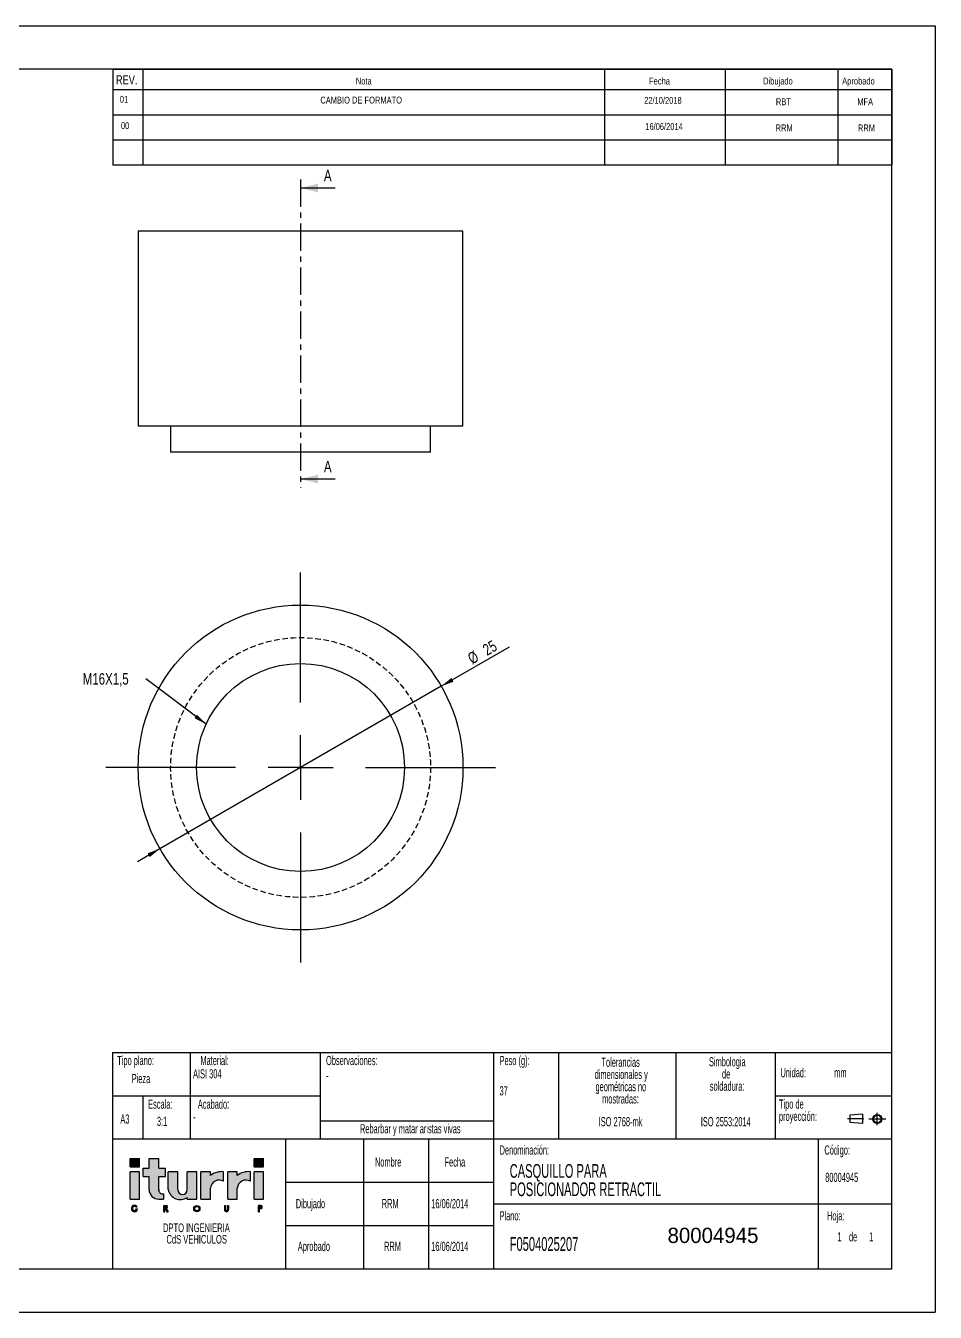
# Model space of a CAD drawing. Extents: x 0 to 942, y 0 to 271.
# Drawn here: x 70 to 140, y 0 to 99 of the extents above; entities that cross this region are included whole.
import ezdxf

# ---------------------------------------------------------------- set-up
doc = ezdxf.new("R2010")
doc.units = 0
doc.header["$LTSCALE"] = 0.3333333333333333
for name, pattern in [('CENTER', [10.159999999999998, 6.35, -1.27, 1.27, -1.27]), ('CENTERX2', [20.319999999999997, 12.7, -2.54, 2.54, -2.54]), ('HIDDEN', [1.905, 1.27, -0.635])]:
    doc.linetypes.add(name, pattern=pattern)
doc.layers.get('0').update_dxf_attribs({"linetype": 'CONTINUOUS'})
doc.layers.add('FORMATO', color=7, linetype='CONTINUOUS')
doc.layers.add('SLD-0', color=179, linetype='CONTINUOUS')
doc.styles.add('SLDTEXTSTYLE0', font='TXT', dxfattribs={"width": 0.605})
doc.styles.add('SLDTEXTSTYLE1', font='TXT', dxfattribs={"width": 0.75})
doc.dimstyles.new('SLDDIMSTYLE1', dxfattribs={"dimtxt": 0.8819444444444444, "dimasz": 1, "dimexe": 0, "dimexo": 0.0625, "dimgap": 0.2204861111111111, "dimtad": 1, "dimdec": 1, "dimrnd": 1e-09, "dimzin": 12, "dimdsep": 46, "dimtxsty": 'SLDTEXTSTYLE1', "dimsah": 1, "dimcen": 0, "dimadec": 0, "dimazin": 0, "dimtfac": 1, "dimtdec": 1, "dimtmove": 0, "dimatfit": 3, "dimfxl": 1, "dimtolj": 1, "dimtzin": 12, "dimarcsym": 0})
doc.dimstyles.new('SLDDIMSTYLE2', dxfattribs={"dimtxt": 0.18, "dimasz": 1, "dimexe": 0, "dimexo": 0.0625, "dimgap": 0, "dimtad": 0, "dimtih": 1, "dimtoh": 1, "dimdec": 0, "dimrnd": 1e-09, "dimzin": 0, "dimdsep": 46, "dimtxsty": 'Standard', "dimsah": 1, "dimcen": 0.09, "dimadec": 0, "dimazin": 0, "dimtfac": 1, "dimtdec": 0, "dimtofl": 0, "dimtmove": 0, "dimatfit": 3, "dimfxl": 1, "dimtolj": 1, "dimtzin": 0, "dimarcsym": 0})

# ---------------------------------------------------------------- blocks, each defined once
blk = doc.blocks.new('SW_NOTE_0')
at = {"color": 0, "linetype": 'Continuous', "char_height": 0.4409722222222222, "attachment_point": 2, "style": 'SLDTEXTSTYLE0'}
for s, insert in [('DPTO INGENIERIA', (2.611382378472222, 0.5684430658022208)), ('CdS VEHICULOS', (2.626438412815332, -0.01951989005509585))]:
    blk.add_mtext(s, dxfattribs=dict(at, insert=insert))
blk = doc.blocks.new('BLOQUE1')
at = {"linetype": 'Continuous'}
for points in [[(0, 4.214928997620928), (0.4900098291574969, 4.214928997620928), (0.4900098291574969, 4.643687598133588), (0, 4.643687598133588)], [(6.36585830502677, 4.214928997620928), (6.855868134181978, 4.214928997620928), (6.855868134181978, 4.643687598133588), (6.36585830502677, 4.643687598133588)], [(0, 3.9699240830428), (0, 2.561145824216955), (0.4900098291598468, 2.561145824216955), (0.4900098291598468, 3.9699240830428)], [(6.36585830502677, 3.9699240830428), (6.36585830502677, 2.561145824216955), (6.855868134184286, 2.561145824216955), (6.855868134184286, 3.9699240830428)]]:
    blk.add_hatch(color=7, dxfattribs=at).paths.add_polyline_path(points, flags=0)
h = blk.add_hatch(color=7, dxfattribs=at)
edge = h.paths.add_edge_path(flags=0)
edge.add_line((0.9800196583130816, 3.724919168464981), (0.9800196583130816, 3.051155653374188))
edge.add_arc((1.470029487469943, 3.051155653373791), 0.4900098291568646, 179.9999999999535, 270.0000000000304)
edge.add_line((1.470029487470196, 2.561145824216923), (1.715034402044396, 2.561145824216923))
edge.add_line((1.715034402044396, 2.561145824216923), (1.715034402044371, 2.839445490233619))
edge.add_arc((1.666702918761883, 3.031136097507297), 0.1976897093761759, 185.8121672813476, 284.1511960427798, ccw=False)
edge.add_arc((1.666702918761883, 3.031136097507297), 0.1976897093761759, 174.187832717465, 185.8121672813476, ccw=False)
edge.add_line((1.470029487470585, 3.051155653380091), (1.470029487470585, 3.724919168464981))
edge.add_line((1.470029487470585, 3.724919168464981), (1.817941231700074, 3.724919168464981))
edge.add_line((1.817941231700074, 3.724919168464981), (1.817941231700074, 4.153677768977617))
edge.add_line((1.817941231700074, 4.153677768977617), (1.470029487470585, 4.153677768977617))
edge.add_line((1.470029487470585, 4.153677768977617), (1.470029487470585, 4.643687598133976))
edge.add_line((1.470029487470585, 4.643687598133976), (0.9800196583130816, 4.643687598133976))
edge.add_line((0.9800196583130816, 4.643687598133976), (0.9800196583130816, 4.153677768977617))
edge.add_line((0.9800196583130816, 4.153677768977617), (0.6737635150928512, 4.153677768977617))
edge.add_line((0.6737635150928512, 4.153677768977617), (0.6737635150928512, 3.724919168464981))
edge.add_line((0.6737635150928512, 3.724919168464981), (0.9800196583130816, 3.724919168464981))
h = blk.add_hatch(color=7, dxfattribs=at)
edge = h.paths.add_edge_path(flags=0)
edge.add_line((1.960039316625349, 3.9699240830428), (1.960039316625349, 3.0511556533738))
edge.add_arc((2.581479038227918, 3.17278371108638), 0.6332303783050919, 191.0739343382657, 304.490591546001)
edge.add_line((2.940058974941829, 2.650863083984275), (2.940058974941829, 2.561145824215404))
edge.add_line((2.940058974941829, 2.561145824215404), (3.430068804099518, 2.561145824215404))
edge.add_line((3.430068804099518, 2.561145824215404), (3.430068804099518, 3.9699240830428))
edge.add_line((3.430068804099518, 3.9699240830428), (2.940058974942662, 3.9699240830428))
edge.add_line((2.940058974942662, 3.9699240830428), (2.940058974942662, 3.0511556533738))
edge.add_arc((2.695054060363911, 3.0511556533738), 0.2450049145787515, 180, 360, ccw=False)
edge.add_line((2.450049145785159, 3.0511556533738), (2.450049145785159, 3.9699240830428))
edge.add_line((2.450049145785159, 3.9699240830428), (1.960039316625349, 3.9699240830428))
h = blk.add_hatch(color=7, dxfattribs=at)
edge = h.paths.add_edge_path(flags=0)
edge.add_arc((4.575999588134803, 3.095606985501788), 0.4467162214489247, 59.34960505052118, 176.8199676444252, ccw=False)
edge.add_line((4.803734754440181, 3.47991425388669), (4.803734754440181, 3.969924083043026))
edge.add_arc((4.721926194829658, 2.953309933475937), 1.01990047040168, 85.39923131649581, 125.479007213571)
edge.add_line((4.129971239347823, 3.783843677646559), (4.129971239347823, 3.9699240830428))
edge.add_line((4.129971239347823, 3.9699240830428), (3.639961410192787, 3.9699240830428))
edge.add_line((3.639961410192787, 3.9699240830428), (3.639961410192787, 2.561145824216955))
edge.add_line((3.639961410192787, 2.561145824216955), (4.129971239350278, 2.561145824216955))
edge.add_line((4.129971239350278, 2.561145824216955), (4.129971239350278, 3.120387917408309))
h = blk.add_hatch(color=7, dxfattribs=at)
edge = h.paths.add_edge_path(flags=0)
edge.add_arc((5.949665538475004, 3.095606985501788), 0.4467162214489331, 59.34960505051538, 176.8199676444252, ccw=False)
edge.add_line((6.17740070478043, 3.479914253886681), (6.177400704780492, 3.969924083042941))
edge.add_arc((6.095592145169933, 2.953309933475845), 1.019900470401692, 85.39923131649381, 125.4790072135723)
edge.add_line((5.503637189688073, 3.783843677646464), (5.503637189688035, 3.9699240830428))
edge.add_line((5.503637189688035, 3.9699240830428), (5.013627360533024, 3.9699240830428))
edge.add_line((5.013627360533024, 3.9699240830428), (5.013627360533024, 2.561145824216955))
edge.add_line((5.013627360533024, 2.561145824216955), (5.503637189690478, 2.561145824216955))
edge.add_line((5.503637189690478, 2.561145824216955), (5.503637189690478, 3.120387917408309))
h = blk.add_hatch(color=7, dxfattribs=at)
edge = h.paths.add_edge_path(flags=0)
edge.add_line((0.2993476805443114, 2.162796938224206), (0.3656091637071417, 2.162796938224206))
edge.add_arc((0.2275838206545508, 2.080295938816387), 0.1608023949699559, 30.86775549419073, 356.7364169736078)
edge.add_line((0.3881254266904406, 2.071141543178765), (0.2945231984485449, 2.071141543178764))
edge.add_line((0.2945231984485449, 2.071141543178764), (0.294523198448551, 2.019684776798825))
edge.add_line((0.294523198448551, 2.019684776798825), (0.3185934549162495, 2.019684776798825))
edge.add_arc((0.2275838206545508, 2.080295938816387), 0.1093456285800524, 48.98147859615631, 326.33693188446534, ccw=False)
h = blk.add_hatch(color=7, dxfattribs=at)
edge = h.paths.add_edge_path(flags=0)
edge.add_line((1.955753441012934, 1.919493543845357), (1.861888892687063, 2.086571846539694))
edge.add_arc((1.850436423986721, 2.16341070000967), 0.07768763377727889, 278.4772606009694, 450.0000000000008)
edge.add_line((1.850436423986721, 2.241098333786949), (1.731591794849373, 2.241098333786949))
edge.add_line((1.731591794849373, 2.241098333786949), (1.731591794849373, 1.919493543845394))
edge.add_line((1.731591794849373, 1.919493543845394), (1.783048561241032, 1.919493543845394))
edge.add_line((1.783048561241032, 1.919493543845394), (1.783048561241032, 2.08572306623243))
edge.add_line((1.783048561241032, 2.08572306623243), (1.803344602866586, 2.08572306623243))
edge.add_line((1.803344602866586, 2.08572306623243), (1.896732306624781, 1.919493543845357))
edge.add_line((1.896732306624781, 1.919493543845357), (1.955753441012934, 1.919493543845357))
edge = h.paths.add_edge_path(flags=0)
edge.add_arc((1.850436423986721, 2.16341070000967), 0.02623086738666689, -90.0000000000008, 89.9999999999992, ccw=False)
edge.add_line((1.850436423986721, 2.137179832623004), (1.783048561241032, 2.137179832623004))
edge.add_line((1.783048561241032, 2.137179832623004), (1.783048561241032, 2.189641567396336))
edge.add_line((1.783048561241032, 2.189641567396336), (1.850436423986721, 2.189641567396337))
h = blk.add_hatch(color=7, dxfattribs=at)
edge = h.paths.add_edge_path(flags=0)
edge.add_arc((3.428836258454273, 2.080295938816387), 0.1608023949706519, 0, 360)
edge = h.paths.add_edge_path(flags=0)
edge.add_arc((3.428836258454273, 2.080295938816387), 0.1093456285800413, 0, 360)
h = blk.add_hatch(color=7, dxfattribs=at)
edge = h.paths.add_edge_path(flags=0)
edge.add_line((4.842620098039065, 2.241098333786949), (4.842620098039065, 2.026695140492567))
edge.add_arc((4.949821694686557, 2.026695140492567), 0.107201596647498, 180, 360.0000000000008)
edge.add_line((5.057023291334062, 2.026695140492567), (5.057023291334062, 2.241098333786949))
edge.add_line((5.057023291334062, 2.241098333786949), (5.005566524943586, 2.241098333786949))
edge.add_line((5.005566524943586, 2.241098333786949), (5.005566524943586, 2.026695140492567))
edge.add_arc((4.949821694686557, 2.026695140492567), 0.05574483025702934, 180, 360, ccw=False)
edge.add_line((4.894076864429528, 2.026695140492567), (4.894076864429528, 2.241098333786949))
edge.add_line((4.894076864429528, 2.241098333786949), (4.842620098039065, 2.241098333786949))
h = blk.add_hatch(color=7, dxfattribs=at)
edge = h.paths.add_edge_path(flags=0)
edge.add_line((6.645789157857677, 2.072693304950233), (6.70758374023719, 2.072693304950233))
edge.add_arc((6.70758374023719, 2.15689581936859), 0.08420251441835826, 270.0000000000008, 450.0000000000008)
edge.add_line((6.70758374023719, 2.241098333786949), (6.594332391466018, 2.241098333786949))
edge.add_line((6.594332391466018, 2.241098333786949), (6.594332391466018, 1.919493543845394))
edge.add_line((6.594332391466018, 1.919493543845394), (6.645789157857677, 1.919493543845394))
edge.add_line((6.645789157857677, 1.919493543845394), (6.645789157857677, 2.072693304950233))
edge = h.paths.add_edge_path(flags=0)
edge.add_arc((6.70758374023719, 2.15689581936859), 0.03274574802784869, -90.0000000000008, 89.9999999999992, ccw=False)
edge.add_line((6.70758374023719, 2.124150071340742), (6.645789157857677, 2.124150071340742))
edge.add_line((6.645789157857677, 2.124150071340742), (6.645789157857677, 2.189641567396439))
edge.add_line((6.645789157857677, 2.189641567396439), (6.70758374023719, 2.189641567396439))
at = {"layer": 'SLD-0'}
for p, q in [((0, 4.643687598133587), (0.4900098291574969, 4.643687598133587)), ((0, 4.214928997620928), (0, 4.643687598133587)), ((0.4900098291574969, 4.214928997620928), (0.4900098291574969, 4.643687598133587)), ((0.9800196583130786, 4.153677768977617), (0.9800196583130786, 4.643687598133975)), ((0.9800196583130786, 4.643687598133975), (1.470029487470585, 4.643687598133975)), ((1.470029487470585, 4.153677768977617), (1.470029487470585, 4.643687598133975)), ((6.365858305026774, 4.643687598133587), (6.855868134181977, 4.643687598133587)), ((6.365858305026774, 4.214928997620928), (6.365858305026774, 4.643687598133587)), ((6.855868134181977, 4.214928997620928), (6.855868134181977, 4.643687598133587)), ((0, 4.214928997620928), (0.4900098291574969, 4.214928997620928)), ((0, 2.561145824216954), (0, 3.969924083042799)), ((0.4900098291598468, 3.969924083042799), (0, 3.969924083042799)), ((0.4900098291598468, 2.561145824216954), (0.4900098291598468, 3.969924083042799)), ((0.6737635150928512, 4.153677768977617), (0.9800196583130786, 4.153677768977617)), ((0.6737635150928512, 3.724919168464981), (0.6737635150928512, 4.153677768977617)), ((1.470029487470585, 4.153677768977617), (1.817941231700074, 4.153677768977617)), ((1.817941231700074, 3.724919168464981), (1.817941231700074, 4.153677768977617)), ((1.960039316625352, 3.051155653373799), (1.960039316625352, 3.969924083042799)), ((2.450049145785162, 3.969924083042799), (1.960039316625352, 3.969924083042799)), ((2.450049145785162, 3.051155653373799), (2.450049145785162, 3.969924083042799)), ((3.430068804099519, 3.969924083042799), (2.940058974942659, 3.969924083042799)), ((2.940058974942659, 3.051155653373799), (2.940058974942659, 3.969924083042799)), ((3.430068804099519, 2.561145824215403), (3.430068804099519, 3.969924083042799)), ((3.639961410192784, 2.561145824216954), (3.639961410192784, 3.969924083042799)), ((4.129971239347829, 3.969924083042799), (3.639961410192784, 3.969924083042799)), ((4.129971239347829, 3.783843677646559), (4.129971239347829, 3.969924083042799)), ((4.803734754440181, 3.47991425388669), (4.803734754440181, 3.969924083043026)), ((5.013627360533022, 2.561145824216954), (5.013627360533022, 3.969924083042799)), ((5.503637189687955, 3.969924083042799), (5.013627360533022, 3.969924083042799)), ((5.503637189687955, 3.783843677646466), (5.503637189687955, 3.969924083042799)), ((6.177400704780427, 3.479914253886681), (6.177400704780488, 3.969924083042942)), ((6.365858305026774, 4.214928997620928), (6.855868134181977, 4.214928997620928)), ((6.365858305026774, 2.561145824216954), (6.365858305026774, 3.969924083042799)), ((6.85586813418429, 3.969924083042799), (6.365858305026774, 3.969924083042799)), ((6.85586813418429, 2.561145824216954), (6.85586813418429, 3.969924083042799)), ((0.6737635150928512, 3.724919168464981), (0.9800196583130786, 3.724919168464981)), ((0.9800196583130786, 3.051155653374188), (0.9800196583130786, 3.724919168464981)), ((1.470029487470585, 3.724919168464981), (1.817941231700074, 3.724919168464981)), ((1.470029487470585, 3.011116541638617), (1.470029487470585, 3.724919168464981)), ((2.940058974941828, 2.561145824215403), (2.940058974941828, 2.650863083984275)), ((4.129971239350281, 2.561145824216954), (4.129971239350281, 3.120387917408309)), ((5.503637189690481, 2.561145824216954), (5.503637189690481, 3.120387917408309)), ((0.2945231984485454, 2.071141543178764), (0.3881254266904406, 2.071141543178764)), ((0.2945231984485503, 2.019684776798825), (0.2945231984485454, 2.071141543178764)), ((0.2945231984485503, 2.019684776798825), (0.3185934549162467, 2.019684776798825)), ((0.2993476805443114, 2.162796938224206), (0.3656091637071386, 2.162796938224206)), ((1.731591794849376, 1.919493543845394), (1.731591794849376, 2.241098333786949)), ((1.731591794849376, 2.241098333786949), (1.850436423986718, 2.241098333786949)), ((1.783048561241035, 2.137179832623003), (1.783048561241035, 2.189641567396335)), ((1.783048561241035, 2.189641567396335), (1.850436423986718, 2.189641567396337)), ((1.783048561241035, 2.137179832623003), (1.850436423986718, 2.137179832623003)), ((1.783048561241035, 2.085723066232429), (1.803344602866584, 2.085723066232429)), ((1.783048561241035, 1.919493543845394), (1.783048561241035, 2.085723066232429)), ((1.803344602866584, 2.085723066232429), (1.896732306624784, 1.919493543845356)), ((1.86188889268706, 2.086571846539695), (1.955753441012934, 1.919493543845356)), ((4.84262009803906, 2.241098333786949), (4.84262009803906, 2.026695140492566)), ((4.84262009803906, 2.241098333786949), (4.894076864429534, 2.241098333786949)), ((4.894076864429534, 2.241098333786949), (4.894076864429534, 2.026695140492566)), ((5.005566524943586, 2.241098333786949), (5.005566524943586, 2.026695140492566)), ((5.005566524943586, 2.241098333786949), (5.057023291334062, 2.241098333786949)), ((5.057023291334062, 2.241098333786949), (5.057023291334062, 2.026695140492566)), ((6.707583740237194, 2.241098333786949), (6.594332391466016, 2.241098333786949)), ((6.594332391466016, 1.919493543845394), (6.594332391466016, 2.241098333786949)), ((6.594332391466016, 1.919493543845394), (6.594332391466016, 2.241098333786949)), ((6.645789157857675, 2.124150071340742), (6.645789157857675, 2.189641567396439)), ((6.707583740237194, 2.189641567396439), (6.645789157857675, 2.189641567396439)), ((6.707583740237194, 2.124150071340742), (6.645789157857675, 2.124150071340742)), ((6.707583740237194, 2.072693304950232), (6.645789157857675, 2.072693304950232)), ((6.645789157857675, 1.919493543845394), (6.645789157857675, 2.072693304950232)), ((1.731591794849376, 1.919493543845394), (1.783048561241035, 1.919493543845394)), ((1.896732306624784, 1.919493543845356), (1.955753441012934, 1.919493543845356)), ((6.594332391466016, 1.919493543845394), (6.645789157857675, 1.919493543845394))]:
    blk.add_line(p, q, dxfattribs=at)
at = {"layer": 'SLD-0', "linetype": 'Continuous'}
for p, q in [((1.715034402044373, 2.839445490233619), (1.715034402044393, 2.561145824216922)), ((0, 2.561145824216954), (0.4900098291598468, 2.561145824216954)), ((1.470029487470196, 2.561145824216922), (1.715034402044393, 2.561145824216922)), ((2.940058974941828, 2.561145824215403), (3.430068804099519, 2.561145824215403)), ((3.639961410192784, 2.561145824216954), (4.129971239350281, 2.561145824216954)), ((5.013627360533022, 2.561145824216954), (5.503637189690481, 2.561145824216954)), ((6.365858305026774, 2.561145824216954), (6.85586813418429, 2.561145824216954))]:
    blk.add_line(p, q, dxfattribs=at)
at = {"layer": 'SLD-0'}
for radius in [0.1608023949706459, 0.1093456285800412]:
    blk.add_circle((3.428836258454276, 2.080295938816386), radius, dxfattribs=at)
at = {"layer": 'SLD-0', "linetype": 'Continuous'}
for centre, radius, start, end in [((4.721926194829658, 2.953309933475937), 1.01990047040168, 85.39923131649581, 125.4790072135707), ((6.095592145169808, 2.953309933475849), 1.019900470401694, 85.39923131648702, 125.479007213572), ((4.575999588134806, 3.095606985501787), 0.4467162214489255, 59.34960505052247, 176.819967644426), ((5.949665538475007, 3.095606985501787), 0.4467162214489369, 59.34960505051685, 176.8199676444261)]:
    blk.add_arc(centre, radius, start, end, dxfattribs=at)
at = {"layer": 'SLD-0'}
for centre, radius, start, end in [((1.470029487469946, 3.05115565337379), 0.4900098291568677, 179.9999999999535, 270.00000000003), ((1.666702918761884, 3.031136097507296), 0.197689709376175, 174.1878327193012, 284.1511960427807), ((2.581479038227917, 3.17278371108638), 0.6332303783050903, 191.0739343382658, 304.490591546001), ((2.695054060363911, 3.051155653373799), 0.2450049145787485, 180, 0), ((0.2275838206545477, 2.080295938816386), 0.1608023949699583, 30.86775549419073, 356.736416973608), ((0.2275838206545477, 2.080295938816386), 0.1093456285800545, 48.9814785961559, 326.3369318844666), ((1.850436423986718, 2.16341070000967), 0.07768763377727916, 278.4772606009694, 90), ((1.850436423986718, 2.16341070000967), 0.02623086738666691, 270.0000000000008, 90), ((4.949821694686561, 2.026695140492566), 0.1072015966475011, 180, 0), ((4.949821694686561, 2.026695140492566), 0.05574483025702648, 180, 0), ((6.707583740237194, 2.15689581936859), 0.08420251441835847, 270.0000000000008, 90), ((6.707583740237194, 2.15689581936859), 0.0327457480278488, 270.0000000000008, 90)]:
    blk.add_arc(centre, radius, start, end, dxfattribs=at)
at = {"color": 7, "linetype": 'Continuous'}
blk.add_blockref('SW_NOTE_0', (0.794040906398304, 0.7452644692545901), dxfattribs=at)
blk = doc.blocks.new('BLOQUE3')
at = {"color": 7, "linetype": 'CENTERX2'}
for p, q in [((133.5064661540683, 42.94873725337911), (133.5064661540683, 43.73154447766817)), ((132.6414690274545, 43.35192759160689), (131.5997113066964, 43.35192759160689)), ((132.960126036941, 43.34014086552364), (134.0528062711957, 43.34014086552364))]:
    blk.add_line(p, q, dxfattribs=at)
at = {"color": 7, "linetype": 'Continuous'}
for p, q in [((132.5614395509816, 43.64913457677493), (131.7441567049528, 43.58969317974132)), ((131.7441567049528, 43.58969317974132), (131.7441567049528, 43.11416200347245)), ((132.5614395509816, 43.05472060643885), (131.7441567049528, 43.11416200347245)), ((132.5614395509816, 43.64913457677493), (132.5614395509816, 43.05472060643885))]:
    blk.add_line(p, q, dxfattribs=at)
for radius in [0.2972069851680301, 0.2377655881344123]:
    blk.add_circle((133.5064661540683, 43.34014086552364), radius, dxfattribs=at)
blk = doc.blocks.new('SW_NOTE_1')
at = {"layer": 'SLD-0', "color": 0, "char_height": 0.7055555555555555, "attachment_point": 2, "style": 'SLDTEXTSTYLE0'}
for s, insert in [('dimensionales y', (2.514439533319738, -0.03123182408815382)), ('Tolerancias', (2.46944444444445, 0.9095089052835528)), ('geométricas no', (2.487573171820912, -0.9719725534598604)), ('mostradas:', (2.459563348276739, -1.912713282831567))]:
    blk.add_mtext(s, dxfattribs=dict(at, insert=insert))
blk = doc.blocks.new('SW_NOTE_2')
at = {"layer": 'SLD-0', "color": 0, "char_height": 0.7055555555555555, "attachment_point": 1, "style": 'SLDTEXTSTYLE0'}
for s, insert in [('Tipo de', (0, 0.9095089052835528)), ('proyección:', (0, -0.03123182408815382))]:
    blk.add_mtext(s, dxfattribs=dict(at, insert=insert))
blk = doc.blocks.new('SW_NOTE_3')
at = {"layer": 'SLD-0', "color": 0, "char_height": 0.7055555555555555, "attachment_point": 2, "style": 'SLDTEXTSTYLE0'}
for s, insert in [('Simbologia', (2.37022569444445, 0.9095089052835528)), ('de', (2.280806236465778, -0.03123182408815382)), ('soldadura:', (2.354709996862547, -0.9719725534598604))]:
    blk.add_mtext(s, dxfattribs=dict(at, insert=insert))
blk = doc.blocks.new('SW_NOTE_5')
at = {"layer": 'SLD-0', "color": 0, "char_height": 1.058333333333333, "attachment_point": 1, "style": 'SLDTEXTSTYLE0'}
for s, insert in [('CASQUILLO PARA', (0, 1.36426335792533)), ('POSICIONADOR RETRACTIL', (0, -0.04684773613223073))]:
    blk.add_mtext(s, dxfattribs=dict(at, insert=insert))
blk = doc.blocks.new('SW_NOTE_6')
at = {"layer": 'SLD-0', "color": 0, "char_height": 0.7055555555555555, "attachment_point": 2, "style": 'SLDTEXTSTYLE0'}
for s, insert in [('dimensionales y', (2.514439533319738, -0.03123182408815382)), ('Tolerancias', (2.46944444444445, 0.9095089052835528)), ('geométricas no', (2.487573171820912, -0.9719725534598604)), ('mostradas:', (2.459563348276739, -1.912713282831567))]:
    blk.add_mtext(s, dxfattribs=dict(at, insert=insert))
blk = doc.blocks.new('SW_NOTE_7')
at = {"layer": 'SLD-0', "color": 0, "char_height": 0.7055555555555555, "attachment_point": 1, "style": 'SLDTEXTSTYLE0'}
for s, insert in [('Tipo de', (0, 0.9095089052835528)), ('proyección:', (0, -0.03123182408815382))]:
    blk.add_mtext(s, dxfattribs=dict(at, insert=insert))
blk = doc.blocks.new('SW_NOTE_8')
at = {"layer": 'SLD-0', "color": 0, "char_height": 0.7055555555555555, "attachment_point": 2, "style": 'SLDTEXTSTYLE0'}
for s, insert in [('Simbologia', (2.37022569444445, 0.9095089052835528)), ('de', (2.280806236465778, -0.03123182408815382)), ('soldadura:', (2.354709996862547, -0.9719725534598604))]:
    blk.add_mtext(s, dxfattribs=dict(at, insert=insert))
blk = doc.blocks.new('SW_NOTE_10')
at = {"layer": 'SLD-0', "color": 0, "char_height": 1.058333333333333, "attachment_point": 1, "style": 'SLDTEXTSTYLE0'}
for s, insert in [('CASQUILLO PARA', (0, 1.36426335792533)), ('POSICIONADOR RETRACTIL', (0, -0.04684773613223073))]:
    blk.add_mtext(s, dxfattribs=dict(at, insert=insert))
blk = doc.blocks.new('_D_3')
at = {"layer": 'FORMATO', "color": 7, "transparency": 16777216}
for p, q in [((101.9780724174332, 48.1710242594842), (107.222296160326, 51.19877824913402)), ((101.9780724174332, 48.1710242594842), (80.3274373228222, 35.67102425948417)), ((80.3274373228222, 35.67102425948417), (78.59538651525334, 34.67102425948417))]:
    blk.add_line(p, q, dxfattribs=at)
for points in [[(101.9780724174332, 48.1710242594842), (102.9274311545509, 48.52668669218679), (102.7607644878843, 48.8153618267816)], [(80.3274373228222, 35.67102425948417), (79.37807858570444, 35.31536182678158), (79.5447452523711, 35.02668669218676)]]:
    blk.add_solid(points, dxfattribs=at)
at = {"layer": 'FORMATO', "color": 7, "transparency": 16777216, "char_height": 0.8819444444444444, "attachment_point": 1, "rotation": 30.000000000000085, "style": 'SLDTEXTSTYLE1'}
for s, insert in [('25', (105.0679538965281, 51.26702291705949)), ('%%c', (103.9150930621538, 50.60141840399535))]:
    blk.add_mtext(s, dxfattribs=dict(at, insert=insert))
blk = doc.blocks.new('SW_NOTE_11')
at = {"layer": 'FORMATO', "color": 0, "insert": (-4.858088676719635, 0.4476404882483483), "char_height": 0.8819444444444444, "attachment_point": 1, "style": 'SLDTEXTSTYLE1'}
blk.add_mtext('M16X1,5', dxfattribs=at)
blk = doc.blocks.new('SW_CENTERMARKSYMBOL_0')
at = {"color": 0, "linetype": 'Continuous'}
for p, q in [((0, 4.999999999999995), (0, 14.99999999999999)), ((0, 0), (0, 2.500000000000002)), ((-5.000000000000004, 0), (-14.99999999999999, 0)), ((0, 0), (-2.500000000000002, 0)), ((0, 0), (0, -2.500000000000002)), ((0, 0), (2.500000000000002, 0)), ((5.000000000000004, 0), (14.99999999999999, 0)), ((0, -5.000000000000004), (0, -15))]:
    blk.add_line(p, q, dxfattribs=at)

msp = doc.modelspace()

# ---------------------------------------------------------------- linework, layer by layer
at = {"color": 7, "linetype": 'Continuous'}
for p, q in [((-1.763635533909754e-14, 98.99999999999999), (140, 98.99999999999999)), ((140, 98.99999999999999), (140, 0)), ((136.6666666666667, 95.66666666666663), (6.666666666666649, 95.66666666666663)), ((136.6666666666667, 3.333333333333336), (136.6666666666667, 95.66666666666663)), ((93.81942153679408, 86.51214769935964), (91.15275487012741, 86.51214769935964)), ((78.6527548701277, 83.19756309440905), (78.6527548701277, 68.19756309440905)), ((103.6527548701277, 83.19756309440905), (78.65275487012767, 83.19756309440905)), ((103.6527548701277, 68.19756309440905), (103.6527548701277, 83.19756309440905)), ((103.6527548701277, 68.19756309440905), (78.65275487012767, 68.19756309440905)), ((81.1527548701277, 68.19756309440905), (81.1527548701277, 66.19756309440905)), ((101.1527548701277, 66.19756309440905), (101.1527548701277, 68.19756309440905)), ((101.1527548701277, 66.19756309440905), (81.1527548701277, 66.19756309440905)), ((93.81942153679408, 64.11569466443258), (91.15275487012741, 64.11569466443258)), ((76.66666666666667, 20), (136.6666666666666, 20)), ((76.66666666666667, 20), (76.66666666666667, 3.333333333333336)), ((6.666666666666672, 3.333333333333336), (136.6666666666667, 3.333333333333336)), ((2.510206123891912, 2.602085213965211e-15), (140, 0))]:
    msp.add_line(p, q, dxfattribs=at)
at = {"color": 7, "linetype": 'CENTER'}
msp.add_line((91.1527548701277, 87.17881436602653), (91.1527548701277, 63.44902799776612), dxfattribs=at)
at = {"color": 7, "linetype": 'Continuous'}
for radius in [12.5, 8]:
    msp.add_circle((91.1527548701277, 41.92102425948418), radius, dxfattribs=at)
at = {"color": 7, "linetype": 'HIDDEN'}
msp.add_circle((91.1527548701277, 41.92102425948418), 9.999999999999986, dxfattribs=at)
at = {"color": 7, "linetype": 'Continuous'}
for points in [[(91.15275487012741, 86.51214769935964), (92.48608820346074, 86.17881436602632), (92.48608820346074, 86.84548103269297)], [(91.15275487012741, 64.11569466443258), (92.48608820346074, 63.78236133109925), (92.48608820346074, 64.44902799776591)]]:
    msp.add_solid(points, dxfattribs=at)
at = {"layer": 'FORMATO'}
for p, q in [((76.69715573098262, 95.66666666666663), (136.6666666666667, 95.66666666666663)), ((76.69715573098262, 95.66666666666663), (76.69715573098262, 88.28852844893255)), ((79.01118866812261, 95.66666666666663), (79.01118866812261, 88.28852844893255)), ((114.5523504519867, 95.66666666666663), (114.5523504519867, 88.28852844893255)), ((123.8207459795321, 95.66666666666663), (123.8207459795321, 88.28852844893255)), ((132.5042476325399, 95.66666666666663), (132.5042476325399, 88.28852844893255)), ((136.6666666666667, 95.66666666666663), (136.6666666666667, 88.28852844893255)), ((76.69715573098262, 94.08852844893255), (136.6666666666667, 94.08852844893255)), ((76.69715573098262, 92.15519511559921), (136.6666666666667, 92.15519511559921)), ((76.69715573098262, 90.22186178226588), (136.6666666666667, 90.22186178226588)), ((76.69715573098262, 88.28852844893255), (136.6666666666667, 88.28852844893255))]:
    msp.add_line(p, q, dxfattribs=at)
at = {"layer": 'SLD-0'}
for p, q in [((82.66666666666666, 20), (82.66666666666666, 13.33333333333334)), ((92.66666666666669, 20), (92.66666666666669, 13.33333333333334)), ((106, 20), (106, 13.33333333333334)), ((111, 20), (111, 13.33333333333334)), ((120.0272368163656, 20), (120.0272368163656, 13.33333333333334)), ((127.6666666666667, 20), (127.6666666666667, 13.33333333333334)), ((76.66666666666667, 16.66666666666667), (82.66666666666666, 16.66666666666667)), ((78.99999999999999, 16.66666666666667), (78.99999999999999, 13.33333333333334)), ((82.66666666666666, 16.66666666666667), (92.66666666666667, 16.66666666666667)), ((127.6666666666667, 16.66666666666667), (136.6666666666666, 16.66666666666667)), ((92.66666666666669, 14.71930941861944), (106, 14.71930941861944)), ((76.66666666666667, 13.33333333333334), (136.6666666666666, 13.33333333333334)), ((90, 13.33333333333334), (90, 3.333333333333336)), ((96, 13.33333333333334), (96, 3.333333333333336)), ((101, 13.33333333333334), (101, 3.333333333333336)), ((106, 13.33333333333334), (106, 3.333333333333336)), ((131, 13.33333333333334), (131, 3.333333333333336)), ((90, 10), (106, 10)), ((106, 8.333333333333334), (131, 8.333333333333334)), ((131, 8.333333333333334), (136.6666666666667, 8.333333333333334)), ((90, 6.66666666666667), (106, 6.66666666666667))]:
    msp.add_line(p, q, dxfattribs=at)

# ---------------------------------------------------------------- block references
at = {"color": 7, "linetype": 'Continuous'}
msp.add_blockref('SW_CENTERMARKSYMBOL_0', (91.1527548701277, 41.92102425948418), dxfattribs=at)
for name, p, xscale, yscale, zscale in [('BLOQUE3', (-24.67025185257817, -37.1358507299361), 1.2, 1.2, 1.2), ('BLOQUE3', (-24.67025185257817, -37.1358507299361), 1.2, 1.2, 1.2), ('BLOQUE1', (78.02730741729951, 4.860404246665052), 1.5, 1.5, 1.5), ('BLOQUE1', (78.02730741729951, 4.860404246665052), 1.5, 1.5, 1.5)]:
    msp.add_blockref(name, p, dxfattribs=dict(at, xscale=xscale, yscale=yscale, zscale=zscale))
at = {"layer": 'FORMATO', "color": 7}
msp.add_blockref('SW_NOTE_11', (79.24425969912909, 48.73317498020593), dxfattribs=at)
at = {"layer": 'SLD-0'}
for name, p in [('SW_NOTE_1', (113.315140464636, 18.68532546767457)), ('SW_NOTE_6', (113.315140464636, 18.68532546767457)), ('SW_NOTE_3', (121.6243738508241, 18.72184756276954)), ('SW_NOTE_8', (121.6243738508241, 18.72184756276954)), ('SW_NOTE_2', (127.9713318152596, 15.46364847350599)), ('SW_NOTE_7', (127.9713318152596, 15.46364847350599)), ('SW_NOTE_5', (107.2463232522318, 10.0415140934549)), ('SW_NOTE_10', (107.2463232522318, 10.0415140934549))]:
    msp.add_blockref(name, p, dxfattribs=at)

# ---------------------------------------------------------------- texts
at = {"color": 7, "linetype": 'Continuous', "char_height": 0.8819444444444444, "attachment_point": 1, "style": 'SLDTEXTSTYLE1'}
for insert in [(92.94993816387246, 87.91291539532163), (92.94993816387246, 65.51646236039458)]:
    msp.add_mtext('A', dxfattribs=dict(at, insert=insert))
at = {"insert": (119.394772798254, 6.506436524220078), "char_height": 1.175925925925926, "attachment_point": 1}
msp.add_mtext_dynamic_manual_height_columns('80004945', width=18.73689537036975, gutter_width=5.879629629629629, heights=[0], dxfattribs=at)
at = {"layer": 'FORMATO', "style": 'SLDTEXTSTYLE1'}
for s, insert, char_height, attachment_point in [('REV.', (76.9452321188531, 95.18404674689273), 0.7055555555555555, 1), ('Nota', (95.40812787433589, 95.00860623734445), 0.5291666666666666, 1), ('Fecha', (117.9754687762199, 95.00860623734445), 0.5291666666666666, 1), ('Dibujado', (126.7536157343052, 95.00860623734445), 0.5291666666666666, 1), ('Aprobado', (132.8366903279324, 95.00860623734445), 0.5291666666666666, 1), ('01', (77.56180266446397, 93.60497325333742), 0.5291666666666666, 2), ('CAMBIO DE FORMATO', (95.81745305200721, 93.54175425013908), 0.5291666666666666, 2), ('22/10/2018', (119.0379046687272, 93.52006727437768), 0.5291666666666666, 2), ('RBT', (128.3082150374038, 93.41147966334697), 0.5291666666666666, 2), ('MFA', (134.6080030920982, 93.41147966334698), 0.5291666666666666, 2), ('00', (77.64774048021395, 91.57460361522388), 0.5291666666666666, 2), ('16/06/2014', (119.1238424844772, 91.50949177719843), 0.5291666666666666, 2), ('RRM', (128.3738190880792, 91.4009041661677), 0.5291666666666666, 2), ('RRM', (134.7061288409008, 91.40090416616773), 0.5291666666666666, 2)]:
    msp.add_mtext(s, dxfattribs=dict(at, insert=insert, char_height=char_height, attachment_point=attachment_point))
at = {"layer": 'SLD-0', "style": 'SLDTEXTSTYLE0'}
for s, insert, char_height, attachment_point in [('Tipo plano:', (77.04309694019956, 19.72695488103416), 0.7055555555555555, 1), ('Tipo plano:', (77.04309694019956, 19.72695488103416), 0.7055555555555555, 1), ('Material:', (83.44322303133984, 19.72695488103415), 0.7055555555555555, 1), ('Material:', (83.44322303133984, 19.72695488103415), 0.7055555555555555, 1), ('Observaciones:', (93.11287170433573, 19.72695488103415), 0.7055555555555555, 1), ('Observaciones:', (93.11287170433573, 19.72695488103415), 0.7055555555555555, 1), ('Peso (g):', (106.467686477663, 19.72695488103416), 0.7055555555555555, 1), ('Peso (g):', (106.467686477663, 19.72695488103416), 0.7055555555555555, 1), ('Unidad:', (128.0820497302164, 18.79020938330063), 0.7055555555555555, 1), ('Unidad:', (128.0820497302164, 18.79020938330063), 0.7055555555555555, 1), ('Pieza', (78.15753158043329, 18.33973188436264), 0.7055555555555555, 1), ('Pieza', (78.15753158043329, 18.33973188436264), 0.7055555555555555, 1), ('AISI 304', (82.87827617794663, 18.70191959726759), 0.7055555555555555, 1), ('AISI 304', (82.87827617794663, 18.70191959726759), 0.7055555555555555, 1), ('-', (93.11287170433573, 18.57270526589975), 0.7055555555555555, 1), ('-', (93.11287170433573, 18.57270526589975), 0.7055555555555555, 1), ('mm', (132.2207259455892, 18.79020938330063), 0.7055555555555555, 1), ('mm', (132.2207259455892, 18.79020938330063), 0.7055555555555555, 1), ('37', (106.467686477663, 17.39376960101105), 0.7055555555555555, 1), ('37', (106.467686477663, 17.39376960101105), 0.7055555555555555, 1), ('Escala:', (79.4210349892539, 16.36715615681086), 0.7055555555555555, 1), ('Escala:', (79.4210349892539, 16.36715615681086), 0.7055555555555555, 1), ('Acabado:', (83.24609231027742, 16.36715615681087), 0.7055555555555555, 1), ('Acabado:', (83.24609231027742, 16.36715615681087), 0.7055555555555555, 1), ('A3', (77.28644964153095, 15.22478924532274), 0.7055555555555555, 1), ('A3', (77.28644964153095, 15.22478924532274), 0.7055555555555555, 1), ('3:1', (80.0967440671995, 15.04491494346188), 0.7055555555555555, 1), ('3:1', (80.0967440671995, 15.04491494346188), 0.7055555555555555, 1), ('-', (82.87827617794662, 15.39190834986443), 0.7055555555555555, 1), ('-', (82.87827617794662, 15.39190834986443), 0.7055555555555555, 1), ('ISO 2768-mk', (115.7788685181727, 15.02000578648695), 0.7055555555555555, 2), ('ISO 2768-mk', (115.7788685181727, 15.02000578648695), 0.7055555555555555, 2), ('ISO 2553:2014', (123.8751290321532, 15.02000578648695), 0.7055555555555555, 2), ('ISO 2553:2014', (123.8751290321532, 15.02000578648695), 0.7055555555555555, 2), ('Rebarbar y matar aristas vivas', (99.59516337100236, 14.47457656505841), 0.7055555555555555, 2), ('Rebarbar y matar aristas vivas', (99.59516337100236, 14.47457656505841), 0.7055555555555555, 2), ('Denominación:', (106.4676864776629, 12.8381037520853), 0.7055555555555555, 1), ('Denominación:', (106.4676864776629, 12.8381037520853), 0.7055555555555555, 1), ('Código:', (131.4659797890537, 12.8381037520853), 0.7055555555555555, 1), ('Código:', (131.4659797890537, 12.8381037520853), 0.7055555555555555, 1), ('Nombre', (96.87924862408713, 11.91827793163262), 0.7055555555555555, 1), ('Nombre', (96.87924862408713, 11.91827793163262), 0.7055555555555555, 1), ('Fecha', (102.2361103154017, 11.91827793163262), 0.7055555555555555, 1), ('Fecha', (102.2361103154017, 11.91827793163262), 0.7055555555555555, 1), ('80004945', (131.528795327991, 10.73105620905616), 0.7055555555555555, 1), ('80004945', (131.528795327991, 10.73105620905616), 0.7055555555555555, 1), ('Dibujado', (90.7910620348154, 8.713436237936572), 0.7055555555555555, 1), ('Dibujado', (90.7910620348154, 8.713436237936572), 0.7055555555555555, 1), ('RRM', (97.40102219251162, 8.713436257339117), 0.7055555555555555, 1), ('16/06/2014', (101.2095511678488, 8.713436257339124), 0.7055555555555555, 1), ('Plano:', (106.4676864776629, 7.779422498329212), 0.7055555555555555, 1), ('Plano:', (106.4676864776629, 7.779422498329212), 0.7055555555555555, 1), ('Hoja:', (131.6713059144293, 7.779422498329212), 0.7055555555555555, 1), ('Hoja:', (131.6713059144293, 7.779422498329212), 0.7055555555555555, 1), ('1', (132.4709045876851, 6.158301250324805), 0.7055555555555555, 1), ('1', (132.4709045876851, 6.158301250324805), 0.7055555555555555, 1), ('1', (132.4709045876851, 6.158301250324805), 0.7055555555555555, 1), ('1', (132.4709045876851, 6.158301250324805), 0.7055555555555555, 1), ('de', (133.3591674943285, 6.158301230922251), 0.7055555555555555, 1), ('de', (133.3591674943285, 6.158301230922251), 0.7055555555555555, 1), ('de', (133.3591674943285, 6.158301230922251), 0.7055555555555555, 1), ('de', (133.3591674943285, 6.158301230922251), 0.7055555555555555, 1), ('1', (134.9102665082818, 6.158301250324805), 0.7055555555555555, 1), ('1', (134.9102665082818, 6.158301250324805), 0.7055555555555555, 1), ('1', (134.9102665082818, 6.158301250324805), 0.7055555555555555, 1), ('1', (134.9102665082818, 6.158301250324805), 0.7055555555555555, 1), ('Aprobado', (90.94151394485507, 5.427452888954219), 0.7055555555555555, 1), ('Aprobado', (90.94151394485507, 5.427452888954219), 0.7055555555555555, 1), ('RRM', (97.57835282203136, 5.427452908356775), 0.7055555555555555, 1), ('16/06/2014', (101.2095511678488, 5.427452908356771), 0.7055555555555555, 1), ('F0504025207', (107.2463232522318, 5.782253631339228), 1.058333333333333, 1), ('F0504025207', (107.2463232522318, 5.782253631339228), 1.058333333333333, 1)]:
    msp.add_mtext(s, dxfattribs=dict(at, insert=insert, char_height=char_height, attachment_point=attachment_point))

# ---------------------------------------------------------------- dimensions: what is measured, and where the dimension line sits
at = {"layer": 'FORMATO', "color": 7}
dim = msp.add_diameter_dim_2p(p1=(101.9780724174332, 48.1710242594842), p2=(80.3274373228222, 35.67102425948417), dimstyle='SLDDIMSTYLE1', dxfattribs=at)
dim.commit()
dim.dimension.update_dxf_attribs({"geometry": '_D_3', "text_midpoint": (105.63631428083, 50.28311259290953), "dimtype": 163})

# ---------------------------------------------------------------- leaders
msp.add_leader([(83.88023628729852, 45.25426194413918), (79.24425969912909, 48.73317498020593)], dimstyle='SLDDIMSTYLE2', dxfattribs=at)

doc.saveas('drawing.dxf')
